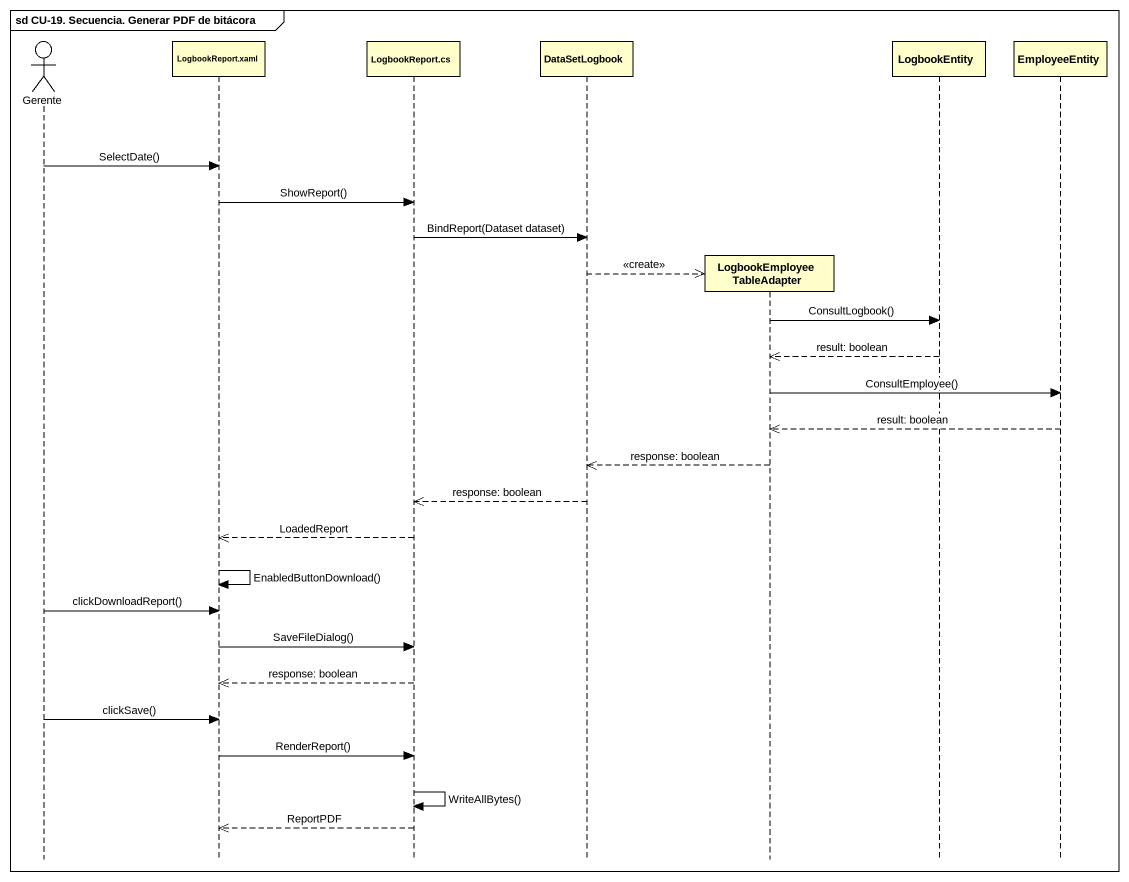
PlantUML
@startuml
mainframe sd CU-19. Secuencia. Generar PDF de bitácora
hide footbox
actor Gerente
participant "LogbookReport.xaml" as LogbookReport_xaml
participant "LogbookReport.cs" as LogbookReport_cs
participant DataSetLogbook
participant LogbookEmployeeTableAdapter
participant LogbookEntity
participant EmployeeEntity

Gerente -> LogbookReport_xaml : SelectDate()
LogbookReport_xaml -> LogbookReport_cs : ShowReport()
LogbookReport_cs -> DataSetLogbook : BindReport(Dataset dataset)
DataSetLogbook -->> LogbookEmployeeTableAdapter ** : <<create>>
LogbookEmployeeTableAdapter -> LogbookEntity : ConsultLogbook()
LogbookEntity -->> LogbookEmployeeTableAdapter : result: boolean
LogbookEmployeeTableAdapter -> EmployeeEntity : ConsultEmployee()
EmployeeEntity -->> LogbookEmployeeTableAdapter : result: boolean
LogbookEmployeeTableAdapter -->> DataSetLogbook : response: boolean
DataSetLogbook -->> LogbookReport_cs : response: boolean
LogbookReport_cs -->> LogbookReport_xaml : LoadedReport
LogbookReport_xaml -> LogbookReport_xaml : EnabledButtonDownload()
Gerente -> LogbookReport_xaml : clickDownloadReport()
LogbookReport_xaml -> LogbookReport_cs : SaveFileDialog()
LogbookReport_cs -->> LogbookReport_xaml : response: boolean
Gerente -> LogbookReport_xaml : clickSave()
LogbookReport_xaml -> LogbookReport_cs : RenderReport()
LogbookReport_cs -> LogbookReport_cs : WriteAllBytes()
LogbookReport_cs -->> LogbookReport_xaml : ReportPDF
@enduml
